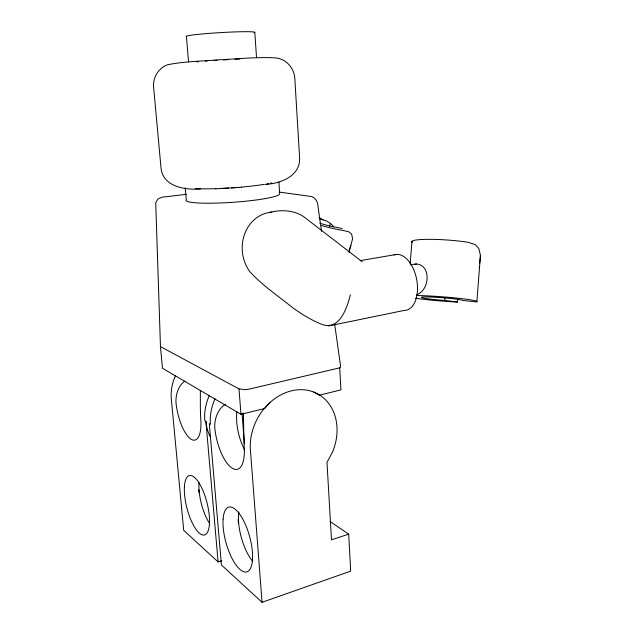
<?xml version="1.0" encoding="UTF-8"?>
<svg xmlns="http://www.w3.org/2000/svg" width="634" height="634" viewBox="0 0 634 634"><rect width="100%" height="100%" fill="white"/><g stroke="black" fill="none" stroke-linecap="round" stroke-linejoin="round"><path stroke-width="0.95" d="M243.416 412.813C243.583 423.932 243.757 434.956 244.161 446.082A33.903 13.052 76.5 0 1 232.004 468.066A33.903 13.052 76.5 0 1 214.728 427.094C214.609 418.503 217.795 408.93 225.45 404.27M200.328 390.496C200.439 399.697 200.154 408.827 200.693 418.044A30.979 11.016 77.6 0 1 190.945 439.124A30.979 11.016 77.6 0 1 175.927 402.067C175.784 394.348 178.273 385.749 184.843 381.113M415.167 298.202A34.941 2.14 4.4 0 0 455.046 301.919L457.55 302.03L457.772 299.169M476.903 301.396L480.406 256.041L480.12 253.869L478.813 248.591L475.492 244.756L468.264 242.331A34.846 4.073 3.9 0 0 429.004 239.327A34.846 4.073 3.9 0 0 412.266 242.37M457.55 302.03L444.751 300.445L444.981 297.497M410.15 263.784L411.973 241.292M479.669 263.15L480.406 256.041M236.847 411.466C235.594 424.598 238.685 438.086 244.558 449.831M349.049 252.292L352.583 238.756L351.664 234.215L349.017 231.878L342.891 230.404A28.704 4.034 14.6 0 1 321.43 225.53M329.561 226.259L330.306 223.406L326.661 221.028L319.377 218.698M350.38 294.651C347.305 307.046 340.315 329.228 323.697 324.996C312.514 321.073 302.473 314.575 292.805 307.823C278.286 296.054 262.5 285.506 249.828 271.677A36.772 32.556 83.9 0 1 244.676 233.875A36.772 32.556 83.9 0 1 271.962 212.152M349.08 250.216L350.84 245.627M479.138 267.389L479.304 266.93M269.918 402.582L264.703 408.518L240.975 414.311L162.502 368.283L160.426 346.584L238.994 388.904L240.975 414.311M416.712 294.858C432.19 288.779 430.549 258.442 410.705 264.957M215.029 398.794A46.528 39.221 -60.6 0 0 210.425 424.32L209.299 423.591L221.417 564.973L262.056 602.3L350.689 571.131L348.692 534.153L330.005 521.465M348.692 534.153L331.495 539.819L326.986 462.368L332.739 451.582A50.34 41.155 -61.7 0 0 301.586 389.688A50.34 41.155 -61.7 0 0 250.422 450.116L262.056 602.3M175.547 375.486A42.795 37.144 -59.3 0 0 171.338 399.103L183.709 530.325L218.08 561.906L221.837 560.702M414.501 264.521L416.435 263.934M328.563 325.971L404.183 310.43A28.348 16.151 79.3 0 0 416.712 279.729A28.348 16.151 79.3 0 0 394.071 254.955M270.084 212.342C282.479 209.22 296.641 210.274 306.642 218.96L362.18 261.723M360.247 260.629L396.551 254.424M264.838 184.47C280.046 183.789 300.524 176.355 299.613 157.882L294.802 78.204C294.176 68.028 285.886 58.653 275.536 57.908C256.556 56.806 237.536 59.033 218.572 59.802C201.596 61.284 184.391 61.34 167.645 64.739C158.524 67.909 152.739 77.514 153.594 87.04L161.004 167.852C162.78 186.887 185.168 190.113 200.415 189.003M186.325 194.313L161.947 197.229L157.834 199.036L155.726 202.817L160.465 346.608M241.673 187.236L215.465 188.845M279.063 192.054L309.392 196.255C313.679 196.175 317.079 199.884 317.658 203.942L321.541 231.394M342.178 228.557L336.559 227.321A17.118 2.401 14.6 0 1 319.758 223.16M238.947 388.88L245.223 389.688L249.003 389.165L339.895 367.799L340.68 366.714L334.712 324.545M318.973 217.462L323.126 219.887M313.664 392.01L319.179 395.212L340.918 389.902L339.721 367.696M210.377 437.024A46.1 38.999 -60.5 0 1 205.931 421.42L204.814 420.699A45.997 38.936 -60.5 0 1 209.355 395.465M330.306 223.406L331.836 224.539A22.618 18.315 -62.4 0 1 333.682 226.837M198.783 489.694L199.044 492.642M205.931 421.42L218.08 561.906M185.239 187.822L186.261 199.615A46.979 5.278 -4 0 0 229.69 202.508A46.979 5.278 -4 0 0 279.681 193.901L278.912 182.077M188.56 62.037L186.444 36.621A34.371 1.775 -3.4 0 1 222.272 32.508A34.371 1.775 -3.4 0 1 254.036 32.77M238.107 519.468L238.424 523.399M242.061 413.455L244.423 443.776M254.797 32.263L256.54 57.734M416.387 295.507A34.941 2.14 4.4 0 1 457.376 298.17A34.941 2.14 4.4 0 1 476.602 301.942L462.757 300.421A20.835 1.276 4.4 0 0 439.679 297.52A20.835 1.276 4.4 0 0 421.491 297.544A20.835 1.276 4.4 0 0 444.751 300.445M196.92 61.847A34.165 0.848 -3.5 0 1 198.727 61.688M205.321 61.157A34.165 0.848 -3.5 0 1 207.128 61.023M213.515 60.571A34.165 0.848 -3.5 0 1 217.145 60.325M223.572 59.921A34.165 0.848 -3.5 0 1 228.177 59.651M234.984 59.279A34.165 0.848 -3.5 0 1 239.787 59.041M271.851 182.917A47.13 4.636 -3.9 0 1 270.322 183.25M268.642 183.591A47.13 4.636 -3.9 0 1 266.811 183.923M263.863 184.423A47.13 4.636 -3.9 0 1 241.38 187.109M238.463 187.355A47.13 4.636 -3.9 0 1 231.505 187.878M228.549 188.068A47.13 4.636 -3.9 0 1 219.736 188.528M215.956 188.663A47.13 4.636 -3.9 0 1 195.296 188.631M252.839 561.518A33.325 12.577 74.3 0 1 238.883 512.018M209.569 523.438A30.4 10.73 75.6 0 1 199.028 482.315M223.105 519.111A33.618 12.212 74.5 0 0 243.535 571.686A33.618 12.212 74.5 0 0 246.737 527.734A33.618 12.212 74.5 0 0 223.105 519.111M184.375 487.372A30.646 10.398 75.7 0 0 202.246 534.858A30.646 10.398 75.7 0 0 204.132 493.545A30.646 10.398 75.7 0 0 184.375 487.372"/></g></svg>
